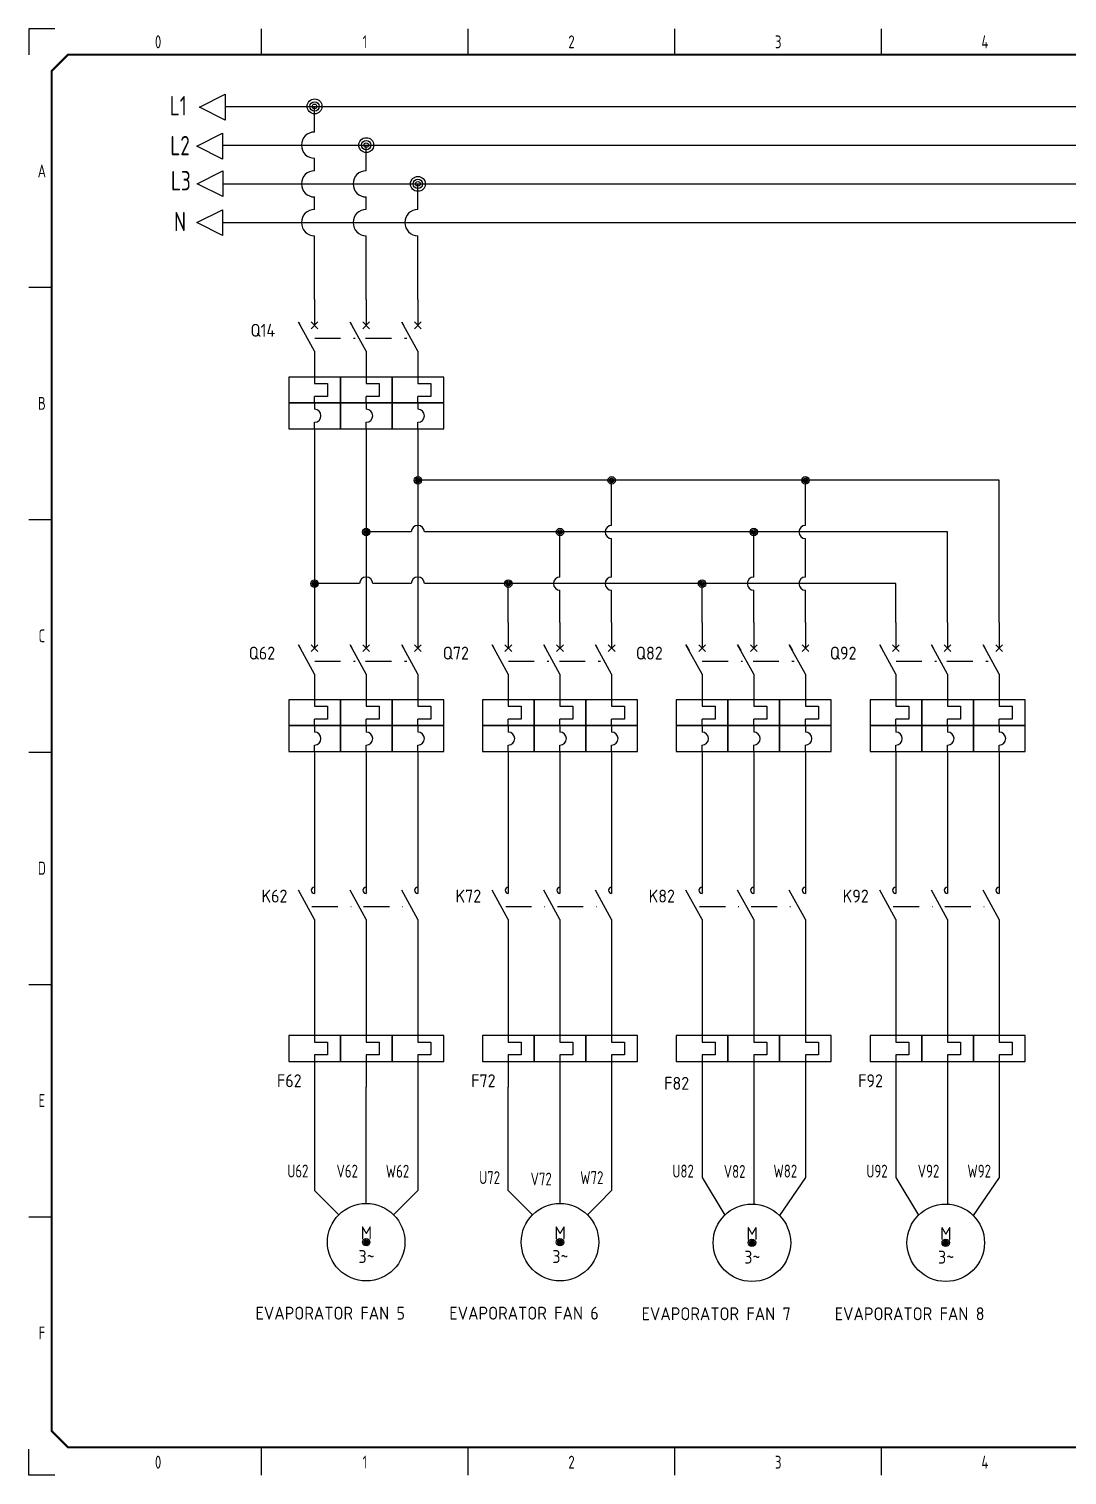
# Model space of a CAD drawing. Extents: x 5 to 415, y 5 to 285.
# Drawn here: x 5 to 205.9, y 5 to 285 of the extents above; entities that cross this region are included whole.
import ezdxf
from ezdxf.enums import TextEntityAlignment as Align

# ---------------------------------------------------------------- set-up
doc = ezdxf.new("R2010")
doc.units = 0
doc.header["$LTSCALE"] = 10
doc.linetypes.add('DASHED', pattern=[0.75, 0.5, -0.25])
for name, color, linetype in [('LINK', 252, 'DASHED'), ('MISC', 4, 'Continuous'), ('SYMS', 7, 'Continuous'), ('TAGS', 4, 'Continuous'), ('TITLE', 7, 'Continuous'), ('Title blocks', 7, 'Continuous'), ('WIREFIXED', 4, 'Continuous'), ('WIRES', 7, 'Continuous')]:
    doc.layers.add(name, color=color, linetype=linetype)
doc.styles.add('ISO8', font='ISO8.shx', dxfattribs={"width": 0.8})
doc.styles.add('ITALIC', font='ITALIC')
doc.styles.add('SIMPLEX', font='simplex')
doc.styles.add('WD_IEC', font='ISOCP2.shx', dxfattribs={"width": 0.9, "height": 4})

# ---------------------------------------------------------------- blocks, each defined once
blk = doc.blocks.new('Title_blocks_A3')
at = {"layer": 'TITLE', "const_width": 0.392}
blk.add_lwpolyline([(372.89, 13.53), (372.89, 276.86), (369.75, 280), (12.53, 280), (9.39, 276.86), (9.39, 13.53), (12.53, 10.39), (369.75, 10.39)], close=True, dxfattribs=at)
at = {"layer": 'Title blocks', "color": 7}
for p, q in [((50, 280), (50, 285)), ((90, 280), (90, 285)), ((130, 280), (130, 285)), ((170, 280), (170, 285)), ((5, 235), (9.39, 235)), ((5, 190), (9.39, 190)), ((5, 100), (9.39, 100)), ((5, 55), (9.39, 55)), ((50, 5), (50, 10.39)), ((90, 5), (90, 10.39)), ((130, 5), (130, 10.39)), ((170, 5), (170, 10.39))]:
    blk.add_line(p, q, dxfattribs=at)
at = {"layer": 'Title blocks', "color": 2}
blk.add_line((5, 145), (9.39, 145), dxfattribs=at)
at = {"layer": 'Title blocks'}
for points in [[(10, 285), (5, 285), (5, 280)], [(10, 5), (5, 5), (5, 10)]]:
    blk.add_lwpolyline(points, dxfattribs=at)
at = {"layer": 'TITLE', "color": 1, "style": 'ITALIC'}
for tag, height, p in [('TITLE#1', 1.5, (393.23, 52.79)), ('TITLE#2', 1.5, (393.23, 50.25)), ('TITLE#3', 1.5, (393.23, 47.71)), ('TITLE#4', 1.5, (393.23, 45.16)), ('DWG#', 2, (393.23, 20.38))]:
    blk.add_attdef(tag, text='', height=height, dxfattribs=at).set_placement(p, align=Align.CENTER)
at = {"layer": 'TITLE', "color": 1, "style": 'SIMPLEX'}
blk.add_attdef('CAD#', (376.32, 34.6), '', height=1.25, rotation=90, dxfattribs=at)
at = {"layer": 'TITLE', "color": 1}
for tag, p, height, style in [('ENGINEER', (381.68, 34.6), 1.25, 'ITALIC'), ('CHKDBY', (396.6, 34.6), 1.25, 'ITALIC'), ('JOB#', (384.53, 30.65), 1.25, 'SIMPLEX'), ('DRAWNBY', (397.48, 30.65), 1.25, 'ITALIC'), ('SCALE', (383.14, 26.88), 1.25, 'SIMPLEX'), ('DATE', (396.4, 26.88), 1.25, 'SIMPLEX'), ('SHTS', (397.95, 13.15), 2, 'ITALIC')]:
    blk.add_attdef(tag, p, '', height=height, dxfattribs=dict(at, style=style))
at = {"layer": 'TITLE', "color": 1, "style": 'ITALIC'}
blk.add_attdef('SH#', text='', height=2, dxfattribs=at).set_placement((389.77, 13.15), align=Align.RIGHT)
at = {"layer": 'TITLE', "color": 7, "flags": 9}
blk.add_attdef('WD_TB', (381.46, 10.39), '', height=1.57, dxfattribs=at)
at = {"layer": 'Title blocks', "style": 'ISO8', "width": 0.8}
for s, p in [('0', (30, 282.5)), ('1', (70, 282.5)), ('2', (110, 282.5)), ('3', (150, 282.5)), ('4', (190, 282.5)), ('A', (7.5, 257.5)), ('B', (7.5, 212.5)), ('C', (7.5, 167.5)), ('D', (7.5, 122.5)), ('E', (7.5, 77.5)), ('F', (7.5, 32.5)), ('0', (30, 7.5)), ('1', (70, 7.5)), ('2', (110, 7.5)), ('3', (150, 7.5)), ('4', (190, 7.5))]:
    blk.add_text(s, height=2.5, dxfattribs=at).set_placement(p, align=Align.MIDDLE)
blk = doc.blocks.new('VMS21P')
for p, q in [((0, 7.5), (0, 2.5)), ((0, -2.5), (-3.12, 3.12)), ((0, -2.5), (0, -7.5))]:
    blk.add_line(p, q)
blk.add_arc((0, 3.12), 0.625, 90, 270)
at = {"style": 'WD_IEC'}
for tag, p in [('INST', (-5.25, 6.75)), ('LOC', (-5.25, 3.75)), ('TAG2', (-5.25, 0.75)), ('XREF', (-5.25, -3.75)), ('DESC1', (-5.25, -6.75)), ('DESC2', (-5.25, -9.75)), ('DESC3', (-5.25, -12.75))]:
    blk.add_attdef(tag, text='', height=2.5, dxfattribs=at).set_placement(p, align=Align.RIGHT)
blk.add_attdef('TERM01', text='', height=2, rotation=90, dxfattribs=at).set_placement((-1, 7.5), align=Align.RIGHT)
at = {"style": 'WD_IEC', "flags": 1}
for tag, p, height in [('X2TERM01', (0, 7.5), 0.32), ('X4LINK', (-2.91, 0), 0.32), ('X1LINK', (-0.5, 0), 0.32), ('CONTACT', (4, -3.5), 1), ('FAMILY', (4, -5), 1), ('X8TERM02', (0, -7.5), 0.32)]:
    blk.add_attdef(tag, p, '', height=height, dxfattribs=at)
at = {"style": 'WD_IEC'}
blk.add_attdef('TERM02', (-1, -7.5), '', height=2, rotation=90, dxfattribs=at)
blk = doc.blocks.new('VMO1M11')
blk.add_circle((0, 0), 7.5)
at = {"style": 'WD_IEC'}
for tag, p in [('TERM03', (-0.61, 7.61)), ('TERM04', (-6.53, -6.84)), ('TERM05', (8.5, -7.14))]:
    blk.add_attdef(tag, p, '', height=2, rotation=90, dxfattribs=at)
for tag, p in [('INST', (-13.29, 9.84)), ('LOC', (-13.29, 6.84)), ('TAG1', (-13.29, 3.84)), ('RATING1', (-13.29, -0.21)), ('DESC1', (-13.29, -7.51)), ('DESC2', (-13.29, -10.51)), ('DESC3', (-13.29, -13.51))]:
    blk.add_attdef(tag, text='', height=2.5, dxfattribs=at).set_placement(p, align=Align.RIGHT)
for tag, p in [('TERM01', (-6.5, 6.69)), ('TERM02', (8.52, 7.1)), ('TERM06', (-0.25, -8.24))]:
    blk.add_attdef(tag, text='', height=2, rotation=90, dxfattribs=at).set_placement(p, align=Align.RIGHT)
at = {"style": 'WD_IEC', "flags": 1}
for tag, p, height in [('X0TERM01', (-4.35, 6.11), 0.32), ('X2TERM03', (0, 7.5), 0.32), ('X0TERM02', (4.36, 6.11), 0.32), ('X4LINK', (-7.55, -0.02), 0.32), ('X1LINK', (7.45, -0.02), 0.32), ('MFG', (10.74, -2.06), 1.5), ('CAT', (10.74, -4.56), 1.5), ('ASSYCODE', (10.85, -6.37), 1), ('X0TERM04', (-4.35, -6.11), 0.32), ('X8TERM06', (0, -7.5), 0.32), ('X0TERM05', (4.36, -6.11), 0.32), ('FAMILY', (10.85, -7.87), 1), ('CATDESC', (10.85, -9.37), 1)]:
    blk.add_attdef(tag, p, '', height=height, dxfattribs=at)
at = {"style": 'WD_IEC'}
for tag, p in [('M', (0.03, 0.56)), ('3~', (0.06, -4.04))]:
    blk.add_attdef(tag, text='', height=2.5, dxfattribs=at).set_placement(p, align=Align.CENTER)
at = {"lineweight": 15, "style": 'WD_IEC'}
blk.add_attdef('XREF', text='', height=2.5, dxfattribs=at).set_placement((-13.29, -4.51), align=Align.RIGHT)
at = {"style": 'WD_IEC', "width": 0.9}
blk.add_attdef('WDTAGALT', text='', height=2.5, dxfattribs=at).set_placement((-13.29, -16.51), align=Align.RIGHT)
blk = doc.blocks.new('WDDOT')
for radius in [0.72, 0.449, 0.223]:
    blk.add_circle((0, 0), radius)
blk = doc.blocks.new('VOL1')
for p, q in [((0, 7.5), (0, 1.25)), ((-5, 2.5), (-5, -2.5)), ((5, 2.5), (-5, 2.5)), ((0, 1.25), (2.5, 1.25)), ((2.5, 1.25), (2.5, -1.25)), ((5, -2.5), (5, 2.5)), ((-5, -2.5), (5, -2.5)), ((0, -1.25), (0, -7.5)), ((2.5, -1.25), (0, -1.25))]:
    blk.add_line(p, q)
at = {"style": 'WD_IEC'}
for tag, p in [('INST', (-6.5, 9)), ('LOC', (-6.5, 5.5)), ('TAG1', (-6.5, 2)), ('RATING1', (-6.5, -2.5)), ('XREF', (-6.5, -6.5)), ('DESC1', (-6.5, -10.35)), ('DESC2', (-6.5, -13.85)), ('DESC3', (-6.5, -17.35))]:
    blk.add_attdef(tag, text='', height=2.5, dxfattribs=at).set_placement(p, align=Align.RIGHT)
blk.add_attdef('TERM01', text='', height=2, rotation=90, dxfattribs=at).set_placement((-1, 7.5), align=Align.RIGHT)
at = {"style": 'WD_IEC', "flags": 1}
for tag, p, height in [('X2TERM01', (0, 7.5), 0.32), ('MFG', (2.75, 6.5), 1.5), ('CAT', (2.75, 4), 1.5), ('X4LINK', (-5, 0), 0.32), ('X1LINK', (5, 0), 0.32), ('ASSYCODE', (1, -4), 1), ('FAMILY', (1, -5.5), 1), ('X8TERM02', (0, -7.5), 0.32), ('CATDESC', (1, -7), 1)]:
    blk.add_attdef(tag, p, '', height=height, dxfattribs=at)
at = {"style": 'WD_IEC'}
blk.add_attdef('TERM02', (-1, -7.5), '', height=2, rotation=90, dxfattribs=at)
blk = doc.blocks.new('VOL2')
for p, q in [((0, 7.5), (0, 1.25)), ((-5, 2.5), (-5, -2.5)), ((5, 2.5), (-5, 2.5)), ((0, 1.25), (2.5, 1.25)), ((2.5, 1.25), (2.5, -1.25)), ((5, -2.5), (5, 2.5)), ((-5, -2.5), (5, -2.5)), ((0, -1.25), (0, -7.5)), ((2.5, -1.25), (0, -1.25))]:
    blk.add_line(p, q)
at = {"style": 'WD_IEC'}
for tag, p in [('INST', (-6.5, 9)), ('LOC', (-6.5, 5.5)), ('TAG2', (-6.5, 2)), ('RATING1', (-6.5, -2.5)), ('XREF', (-6.5, -6.5)), ('DESC1', (-6.5, -10.35)), ('DESC2', (-6.5, -13.85)), ('DESC3', (-6.5, -17.35))]:
    blk.add_attdef(tag, text='', height=2.5, dxfattribs=at).set_placement(p, align=Align.RIGHT)
blk.add_attdef('TERM01', text='', height=2, rotation=90, dxfattribs=at).set_placement((-1, 7.5), align=Align.RIGHT)
at = {"style": 'WD_IEC', "flags": 1}
for tag, p, height in [('X2TERM01', (0, 7.5), 0.32), ('X4LINK', (-5, 0), 0.32), ('X1LINK', (5, 0), 0.32), ('FAMILY', (1, -5.5), 1), ('X8TERM02', (0, -7.5), 0.32)]:
    blk.add_attdef(tag, p, '', height=height, dxfattribs=at)
at = {"style": 'WD_IEC'}
blk.add_attdef('TERM02', (-1, -7.5), '', height=2, rotation=90, dxfattribs=at)
blk = doc.blocks.new('VCB11Q9')
for p, q in [((0, 7.5), (0, 2.5)), ((0, -2.5), (-3.12, 3.12)), ((-3.12, 3.12), (-2.52, 2.03)), ((-0.66, 1.84), (0.66, 3.16)), ((-0.66, 3.16), (0.66, 1.84)), ((0, -2.5), (0, -7.5)), ((0, -7.5), (0, -8.75)), ((0, -8.75), (2.5, -8.75)), ((2.5, -8.75), (2.5, -11.25)), ((0, -12.5), (0, -11.25)), ((2.5, -11.25), (0, -11.25)), ((0, -12.5), (0, -13.75)), ((0, -17.5), (0, -16.25)), ((0, -17.5), (0, -22.5))]:
    blk.add_line(p, q)
for points in [[(-5, -7.5), (-5, -12.5), (5, -12.5), (5, -7.5)], [(-5, -12.5), (-5, -17.5), (5, -17.5), (5, -12.5)]]:
    blk.add_lwpolyline(points, close=True)
blk.add_arc((0, -15), 1.25, 270, 90)
at = {"style": 'WD_IEC'}
for tag, p in [('INST', (-7.62, 6.3)), ('LOC', (-7.62, 3.3)), ('TAG1', (-7.62, 0.3)), ('RATING1', (-7.62, -2.7)), ('DESC1', (-7.62, -15.05)), ('DESC2', (-7.62, -18.05)), ('DESC3', (-7.62, -21.05))]:
    blk.add_attdef(tag, text='', height=2.5, dxfattribs=at).set_placement(p, align=Align.RIGHT)
blk.add_attdef('TERM01', text='', height=2, rotation=90, dxfattribs=at).set_placement((-1, 7.5), align=Align.RIGHT)
at = {"style": 'WD_IEC', "flags": 1}
for tag, p, height in [('X2TERM01', (0, 7.5), 0.32), ('X4LINK', (-2.15, 0), 0.32), ('X1LINK', (0.02, 0), 0.32), ('CONTACT', (-5.15, -7.55), 1), ('COMMON', (-3.9, -8.8), 1), ('ASSYCODE', (0.69, -18.77), 1), ('FAMILY', (0.69, -20.27), 1), ('X8TERM02', (0, -22.5), 0.32), ('CATDESC', (0.69, -21.77), 1)]:
    blk.add_attdef(tag, p, '', height=height, dxfattribs=at)
at = {"style": 'WD_IEC', "flags": 9}
for tag, p in [('MFG', (7.81, 5.44)), ('CAT', (7.81, 2.94))]:
    blk.add_attdef(tag, text='', height=1.5, dxfattribs=at).set_placement(p, align=Align.RIGHT)
at = {"lineweight": 15, "style": 'WD_IEC'}
blk.add_attdef('XREF', text='', height=2.5, dxfattribs=at).set_placement((-7.62, -12.05), align=Align.RIGHT)
at = {"style": 'WD_IEC'}
blk.add_attdef('TERM02', (-1, -22.5), '', height=2, rotation=90, dxfattribs=at)
blk = doc.blocks.new('VCB21Q9')
for p, q in [((0, 7.5), (0, 2.5)), ((0, -2.5), (-3.12, 3.12)), ((-3.12, 3.12), (-2.52, 2.03)), ((-0.66, 1.84), (0.66, 3.16)), ((-0.66, 3.16), (0.66, 1.84)), ((0, -2.5), (0, -7.5)), ((0, -7.5), (0, -8.75)), ((0, -8.75), (2.5, -8.75)), ((2.5, -8.75), (2.5, -11.25)), ((0, -12.5), (0, -11.25)), ((2.5, -11.25), (0, -11.25)), ((0, -12.5), (0, -13.75)), ((0, -17.5), (0, -16.25)), ((0, -17.5), (0, -22.5))]:
    blk.add_line(p, q)
for points in [[(-5, -7.5), (-5, -12.5), (5, -12.5), (5, -7.5)], [(-5, -12.5), (-5, -17.5), (5, -17.5), (5, -12.5)]]:
    blk.add_lwpolyline(points, close=True)
blk.add_arc((0, -15), 1.25, 270, 90)
at = {"style": 'WD_IEC'}
for tag, p in [('INST', (-5.27, 9.9)), ('LOC', (-5.27, 6.9)), ('TAG2', (-5.27, 3.9)), ('DESC1', (-8.42, -12.55)), ('DESC2', (-8.42, -15.55)), ('DESC3', (-8.42, -18.55))]:
    blk.add_attdef(tag, text='', height=2.5, dxfattribs=at).set_placement(p, align=Align.RIGHT)
blk.add_attdef('TERM01', text='', height=2, rotation=90, dxfattribs=at).set_placement((-1, 7.5), align=Align.RIGHT)
at = {"style": 'WD_IEC', "flags": 1}
for tag, p, height in [('X2TERM01', (0, 7.5), 0.32), ('X4LINK', (-2.15, 0), 0.32), ('X1LINK', (-0.13, 0), 0.32), ('CONTACT', (-5.15, -7.55), 1), ('FAMILY', (0.69, -20.27), 1), ('X8TERM02', (0, -22.5), 0.32)]:
    blk.add_attdef(tag, p, '', height=height, dxfattribs=at)
at = {"lineweight": 15, "style": 'WD_IEC'}
blk.add_attdef('XREF', text='', height=2.5, dxfattribs=at).set_placement((-8.42, -6.55), align=Align.RIGHT)
at = {"style": 'WD_IEC', "flags": 1}
blk.add_attdef('RATING1', text='', height=2.5, dxfattribs=at).set_placement((-8.42, -9.55), align=Align.RIGHT)
at = {"style": 'WD_IEC'}
blk.add_attdef('TERM02', (-1, -22.5), '', height=2, rotation=90, dxfattribs=at)
blk = doc.blocks.new('WD_WNV')
at = {"linetype": 'Continuous', "style": 'WD_IEC', "width": 0.8}
blk.add_attdef('WIRENO', text='', height=2.5, dxfattribs=at).set_placement((-1.6, 0), align=Align.MIDDLE_RIGHT)
at = {"style": 'WD_IEC', "flags": 1}
for tag, p in [('W08USER', (-1, 0.375)), ('W04USER', (-1, 0.875)), ('W05USER', (-1, 0.75)), ('W09USER', (-1, 0.25)), ('W03USER', (-1, 1)), ('W06USER', (-1, 0.625)), ('W07USER', (-1, 0.5)), ('W02USER', (-1, 1.125)), ('W01USER', (-1, 1.25)), ('W10USER', (-1, 0.125))]:
    blk.add_attdef(tag, text='', height=0.08, dxfattribs=at).set_placement(p, align=Align.CENTER)
blk = doc.blocks.new('WD_WNH')
at = {"linetype": 'Continuous', "style": 'WD_IEC', "width": 0.8}
blk.add_attdef('WIRENO', text='', height=2.5, dxfattribs=at).set_placement((0, 0.75), align=Align.CENTER)
at = {"style": 'WD_IEC', "flags": 1}
for tag, p in [('W08USER', (0, 0.375)), ('W04USER', (0, 0.875)), ('W05USER', (0, 0.75)), ('W09USER', (0, 0.25)), ('W03USER', (0, 1)), ('W06USER', (0, 0.625)), ('W07USER', (0, 0.5)), ('W02USER', (0, 1.125)), ('W01USER', (0, 1.25)), ('W10USER', (0, 0.125))]:
    blk.add_attdef(tag, text='', height=0.08, dxfattribs=at).set_placement(p, align=Align.CENTER)

msp = doc.modelspace()

# ---------------------------------------------------------------- linework, layer by layer
for p, q in [((135.27, 62.6), (139.67, 55.33)), ((155.27, 62.6), (150.25, 55.25)), ((172.77, 62.6), (177.17, 55.33)), ((182.77, 62.6), (182.77, 57.47)), ((192.77, 62.6), (187.75, 55.25)), ((60.27, 60.1), (62.77, 57.6)), ((80.27, 60.1), (77.77, 57.6)), ((97.77, 60.1), (100.27, 57.6)), ((117.77, 60.1), (115.27, 57.6)), ((62.77, 57.6), (64.97, 55.4)), ((77.77, 57.6), (75.57, 55.4)), ((100.27, 57.6), (102.47, 55.4)), ((115.27, 57.6), (113.07, 55.4)), ((70.27, 50.1), (70.04, 50.78)), ((70.27, 50.1), (70.5, 50.78)), ((107.77, 50.1), (107.54, 50.78)), ((107.77, 50.1), (108, 50.78)), ((144.92, 49.98), (144.69, 50.66)), ((144.92, 49.98), (145.15, 50.66)), ((182.42, 49.98), (182.19, 50.66)), ((182.42, 49.98), (182.65, 50.66)), ((70.27, 50.1), (70.04, 49.41)), ((70.27, 50.1), (70.27, 49.38)), ((70.27, 50.1), (70.5, 49.41)), ((70.27, 50.1), (70.99, 50.1)), ((70.27, 50.1), (70.27, 49.38)), ((70.49, 50.1), (70.72, 50.1)), ((77.77, 50.1), (77.77, 50.09)), ((107.77, 50.1), (107.54, 49.41)), ((107.77, 50.1), (107.77, 49.38)), ((107.77, 50.1), (108, 49.41)), ((107.77, 50.1), (108.49, 50.1)), ((107.77, 50.1), (107.77, 49.38)), ((107.99, 50.1), (108.22, 50.1)), ((115.27, 50.1), (115.27, 50.09)), ((144.92, 49.98), (144.69, 49.3)), ((144.92, 49.98), (144.92, 49.26)), ((144.92, 49.98), (145.15, 49.3)), ((144.92, 49.98), (145.64, 49.98)), ((144.92, 49.98), (144.92, 49.26)), ((145.14, 49.98), (145.37, 49.98)), ((152.42, 49.98), (152.42, 49.98)), ((182.42, 49.98), (182.19, 49.3)), ((182.42, 49.98), (182.42, 49.26)), ((182.42, 49.98), (182.65, 49.3)), ((182.42, 49.98), (183.14, 49.98)), ((182.42, 49.98), (182.42, 49.26)), ((182.64, 49.98), (182.87, 49.98)), ((189.92, 49.98), (189.92, 49.98))]:
    msp.add_line(p, q)
for points in [[(42.98, 267.34), (37.98, 269.84), (42.98, 272.34)], [(42.46, 259.79), (37.46, 262.29), (42.46, 264.79)], [(42.53, 252.53), (37.53, 255.03), (42.53, 257.53)], [(42.46, 244.99), (37.46, 247.49), (42.46, 249.99)]]:
    msp.add_lwpolyline(points, close=True)
at = {"layer": 'LINK'}
for points in [[(60.3, 225.1), (68.12, 225.1)], [(70.15, 225.1), (78.12, 225.1)], [(60.3, 162.6), (68.12, 162.6)], [(70.15, 162.6), (78.12, 162.6)], [(97.8, 162.6), (105.62, 162.6)], [(107.65, 162.6), (115.62, 162.6)], [(135.3, 162.6), (143.12, 162.6)], [(145.15, 162.6), (153.12, 162.6)], [(172.8, 162.6), (180.62, 162.6)], [(182.65, 162.6), (190.62, 162.6)], [(59.77, 115.1), (67.36, 115.1)], [(69.77, 115.1), (77.36, 115.1)], [(97.27, 115.1), (104.86, 115.1)], [(107.27, 115.1), (114.86, 115.1)], [(134.77, 115.1), (142.36, 115.1)], [(144.77, 115.1), (152.36, 115.1)], [(172.27, 115.1), (179.86, 115.1)], [(182.27, 115.1), (189.86, 115.1)], [(65.27, 87.6), (65.27, 87.6)], [(75.27, 87.6), (75.27, 87.6)], [(102.77, 87.6), (102.77, 87.6)], [(112.77, 87.6), (112.77, 87.6)], [(140.27, 87.6), (140.27, 87.6)], [(150.27, 87.6), (150.27, 87.6)], [(177.77, 87.6), (177.77, 87.6)], [(187.77, 87.6), (187.77, 87.6)]]:
    msp.add_lwpolyline(points, dxfattribs=at)
at = {"layer": 'WIRES'}
for p, q in [((43.05, 270), (351.27, 270)), ((60.27, 265.04), (60.27, 270)), ((42.5, 262.5), (351.27, 262.5)), ((70.27, 257.54), (70.27, 262.5)), ((60.27, 257.54), (60.27, 259.96)), ((42.5, 255), (351.27, 255)), ((80.27, 250.04), (80.27, 255)), ((60.27, 250.04), (60.27, 252.46)), ((70.27, 250.04), (70.27, 252.46)), ((42.5, 247.5), (351.27, 247.5)), ((60.27, 232.6), (60.27, 244.96)), ((70.27, 232.6), (70.27, 244.96)), ((80.27, 232.6), (80.27, 244.96)), ((60.27, 202.6), (60.27, 170.1)), ((70.27, 202.6), (70.27, 170.1)), ((80.27, 202.6), (80.27, 170.1)), ((185.27, 197.6), (80.27, 197.6)), ((117.77, 188.87), (117.77, 197.6)), ((155.27, 188.87), (155.27, 197.6)), ((192.77, 197.6), (185.27, 197.6)), ((192.77, 170.1), (192.77, 197.6)), ((79, 187.6), (70.27, 187.6)), ((182.77, 187.6), (81.54, 187.6)), ((107.77, 178.87), (107.77, 187.6)), ((145.27, 178.87), (145.27, 187.6)), ((182.77, 170.1), (182.77, 187.6)), ((117.77, 178.87), (117.77, 186.33)), ((155.27, 178.87), (155.27, 186.33)), ((69, 177.6), (60.27, 177.6)), ((79, 177.6), (71.54, 177.6)), ((172.77, 177.6), (81.54, 177.6)), ((97.77, 170.1), (97.77, 177.6)), ((135.27, 170.1), (135.27, 177.6)), ((172.77, 170.1), (172.77, 177.6)), ((107.77, 170.1), (107.77, 176.33)), ((117.77, 170.1), (117.77, 176.33)), ((145.27, 170.1), (145.27, 176.33)), ((155.27, 170.1), (155.27, 176.33)), ((60.27, 140.1), (60.27, 122.6)), ((70.27, 140.1), (70.27, 122.6)), ((80.27, 140.1), (80.27, 122.6)), ((97.77, 140.1), (97.77, 122.6)), ((107.77, 140.1), (107.77, 122.6)), ((117.77, 140.1), (117.77, 122.6)), ((135.27, 140.1), (135.27, 122.6)), ((145.27, 140.1), (145.27, 122.6)), ((155.27, 140.1), (155.27, 122.6)), ((172.77, 140.1), (172.77, 122.6)), ((182.77, 140.1), (182.77, 122.6)), ((192.77, 140.1), (192.77, 122.6)), ((60.27, 107.6), (60.27, 95.1)), ((70.27, 107.6), (70.27, 95.1)), ((80.27, 107.6), (80.27, 95.1)), ((97.77, 107.6), (97.77, 95.1)), ((107.77, 107.6), (107.77, 95.1)), ((117.77, 107.6), (117.77, 95.1)), ((135.27, 107.6), (135.27, 95.1)), ((145.27, 107.6), (145.27, 95.1)), ((155.27, 107.6), (155.27, 95.1)), ((172.77, 107.6), (172.77, 95.1)), ((182.77, 107.6), (182.77, 95.1)), ((192.77, 107.6), (192.77, 95.1)), ((60.27, 80.1), (60.27, 60.1)), ((70.27, 57.6), (70.27, 80.1)), ((80.27, 80.1), (80.27, 60.1)), ((97.77, 60.1), (97.77, 80.1)), ((107.77, 80.1), (107.77, 57.6)), ((117.77, 80.1), (117.77, 60.1)), ((135.27, 80.1), (135.27, 62.6)), ((145.27, 80.1), (145.27, 57.48)), ((155.27, 80.1), (155.27, 62.6)), ((172.77, 80.1), (172.77, 62.6)), ((182.77, 80.1), (182.77, 62.6)), ((192.77, 80.1), (192.77, 62.6)), ((69.85, 49.51), (70.27, 50.1)), ((107.35, 49.51), (107.77, 50.1)), ((144.5, 49.39), (144.92, 49.98)), ((182, 49.39), (182.42, 49.98))]:
    msp.add_line(p, q, dxfattribs=at)
for centre, radius, start, end in [((60.27, 262.5), 2.54, 90, 270), ((60.27, 255), 2.54, 90, 270), ((70.27, 255), 2.54, 90, 270), ((60.27, 247.5), 2.54, 90, 270), ((70.27, 247.5), 2.54, 90, 270), ((80.27, 247.5), 2.54, 90, 270), ((80.27, 187.6), 1.27, 0, 180), ((117.77, 187.6), 1.27, 90, 270), ((155.27, 187.6), 1.27, 90, 270), ((70.27, 177.6), 1.27, 0, 180), ((80.27, 177.6), 1.27, 0, 180), ((107.77, 177.6), 1.27, 90, 270), ((117.77, 177.6), 1.27, 90, 270), ((145.27, 177.6), 1.27, 90, 270), ((155.27, 177.6), 1.27, 90, 270)]:
    msp.add_arc(centre, radius, start, end, dxfattribs=at)

# ---------------------------------------------------------------- block references
at = {"layer": 'SYMS'}
for name, p in [('Title_blocks_A3', (0, 0)), ('VCB21Q9', (70.27, 225.1)), ('VCB21Q9', (80.27, 225.1)), ('WDDOT', (80.27, 197.6)), ('WDDOT', (117.77, 197.6)), ('WDDOT', (155.27, 197.6)), ('WDDOT', (70.27, 187.6)), ('WDDOT', (107.77, 187.6)), ('WDDOT', (145.27, 187.6)), ('WDDOT', (60.27, 177.6)), ('WDDOT', (97.77, 177.6)), ('WDDOT', (135.27, 177.6)), ('VCB21Q9', (70.27, 162.6)), ('VCB21Q9', (80.27, 162.6)), ('VCB21Q9', (107.77, 162.6)), ('VCB21Q9', (117.77, 162.6)), ('VCB21Q9', (145.27, 162.6)), ('VCB21Q9', (155.27, 162.6)), ('VCB21Q9', (182.77, 162.6)), ('VCB21Q9', (192.77, 162.6)), ('VMS21P', (70.27, 115.1)), ('VMS21P', (80.27, 115.1)), ('VMS21P', (107.77, 115.1)), ('VMS21P', (117.77, 115.1)), ('VMS21P', (145.27, 115.1)), ('VMS21P', (155.27, 115.1)), ('VMS21P', (182.77, 115.1)), ('VMS21P', (192.77, 115.1)), ('VOL2', (70.27, 87.6)), ('VOL2', (80.27, 87.6)), ('VOL2', (107.77, 87.6)), ('VOL2', (117.77, 87.6)), ('VOL2', (145.27, 87.6)), ('VOL2', (155.27, 87.6)), ('VOL2', (182.77, 87.6)), ('VOL2', (192.77, 87.6)), ('WDDOT', (70.27, 50.1)), ('WDDOT', (107.77, 50.1)), ('WDDOT', (144.92, 49.98)), ('WDDOT', (182.42, 49.98))]:
    msp.add_blockref(name, p, dxfattribs=at)
at = {"layer": 'SYMS', "xscale": 2, "yscale": 2, "zscale": 2}
for p in [(60.27, 270), (70.27, 262.5), (80.27, 255)]:
    msp.add_blockref('WDDOT', p, dxfattribs=at)
at = {"layer": 'SYMS'}
ref = msp.add_blockref('VCB11Q9', (60.27, 225.1), dxfattribs=at)
ref.add_attrib('TAG1', 'Q14', dxfattribs={"layer": 'TAGS', "height": 2.5, "style": 'WD_IEC'}).set_placement((52.65, 225.4), align=Align.RIGHT)
ref = msp.add_blockref('VCB11Q9', (60.27, 162.6), dxfattribs=at)
ref.add_attrib('TAG1', 'Q62', dxfattribs={"layer": 'TAGS', "height": 2.5, "style": 'WD_IEC'}).set_placement((52.65, 162.9), align=Align.RIGHT)
ref = msp.add_blockref('VCB11Q9', (97.77, 162.6), dxfattribs=at)
ref.add_attrib('TAG1', 'Q72', dxfattribs={"layer": 'TAGS', "height": 2.5, "style": 'WD_IEC'}).set_placement((90.15, 162.9), align=Align.RIGHT)
ref = msp.add_blockref('VCB11Q9', (135.27, 162.6), dxfattribs=at)
ref.add_attrib('TAG1', 'Q82', dxfattribs={"layer": 'TAGS', "height": 2.5, "style": 'WD_IEC'}).set_placement((127.65, 162.9), align=Align.RIGHT)
ref = msp.add_blockref('VCB11Q9', (172.77, 162.6), dxfattribs=at)
ref.add_attrib('TAG1', 'Q92', dxfattribs={"layer": 'TAGS', "height": 2.5, "style": 'WD_IEC'}).set_placement((165.15, 162.9), align=Align.RIGHT)
ref = msp.add_blockref('VMS21P', (60.27, 115.1), dxfattribs=at)
ref.add_attrib('TAG2', 'K62', dxfattribs={"layer": 'TAGS', "height": 2.5, "style": 'WD_IEC'}).set_placement((55.02, 115.85), align=Align.RIGHT)
ref = msp.add_blockref('VMS21P', (97.77, 115.1), dxfattribs=at)
ref.add_attrib('TAG2', 'K72', dxfattribs={"layer": 'TAGS', "height": 2.5, "style": 'WD_IEC'}).set_placement((92.52, 115.85), align=Align.RIGHT)
ref = msp.add_blockref('VMS21P', (135.27, 115.1), dxfattribs=at)
ref.add_attrib('TAG2', 'K82', dxfattribs={"layer": 'TAGS', "height": 2.5, "style": 'WD_IEC'}).set_placement((130.02, 115.85), align=Align.RIGHT)
ref = msp.add_blockref('VMS21P', (172.77, 115.1), dxfattribs=at)
ref.add_attrib('TAG2', 'K92', dxfattribs={"layer": 'TAGS', "height": 2.5, "style": 'WD_IEC'}).set_placement((167.52, 115.85), align=Align.RIGHT)
ref = msp.add_blockref('VOL1', (60.27, 87.6), dxfattribs=at)
ref.add_attrib('TAG1', 'F62', dxfattribs={"layer": 'TAGS', "height": 2.5, "style": 'WD_IEC'}).set_placement((57.77, 80.1), align=Align.RIGHT)
ref = msp.add_blockref('VOL1', (97.77, 87.6), dxfattribs=at)
ref.add_attrib('TAG1', 'F72', dxfattribs={"layer": 'TAGS', "height": 2.5, "style": 'WD_IEC'}).set_placement((95.3, 80.1), align=Align.RIGHT)
ref = msp.add_blockref('VOL1', (135.27, 87.6), dxfattribs=at)
ref.add_attrib('TAG1', 'F82', dxfattribs={"layer": 'TAGS', "height": 2.5, "style": 'WD_IEC'}).set_placement((132.77, 79.6), align=Align.RIGHT)
ref = msp.add_blockref('VOL1', (172.77, 87.6), dxfattribs=at)
ref.add_attrib('TAG1', 'F92', dxfattribs={"layer": 'TAGS', "height": 2.5, "style": 'WD_IEC'}).set_placement((170.27, 80.1), align=Align.RIGHT)
ref = msp.add_blockref('VMO1M11', (70.27, 50.1), dxfattribs=at)
ref.add_attrib('M', 'M', dxfattribs={"layer": 'MISC', "height": 2.5, "style": 'WD_IEC'}).set_placement((70.3, 50.65), align=Align.CENTER)
ref.add_attrib('3~', '3~', dxfattribs={"layer": 'MISC', "height": 2.5, "style": 'WD_IEC'}).set_placement((70.34, 46.06), align=Align.CENTER)
ref.add_attrib('TAG1', 'EVAPORATOR FAN 5', dxfattribs={"layer": 'TAGS', "height": 2.5, "style": 'WD_IEC'}).set_placement((77.77, 35.1), align=Align.RIGHT)
ref = msp.add_blockref('VMO1M11', (107.77, 50.1), dxfattribs=at)
ref.add_attrib('M', 'M', dxfattribs={"layer": 'MISC', "height": 2.5, "style": 'WD_IEC'}).set_placement((107.8, 50.65), align=Align.CENTER)
ref.add_attrib('3~', '3~', dxfattribs={"layer": 'MISC', "height": 2.5, "style": 'WD_IEC'}).set_placement((107.84, 46.06), align=Align.CENTER)
ref.add_attrib('TAG1', 'EVAPORATOR FAN 6', dxfattribs={"layer": 'TAGS', "height": 2.5, "style": 'WD_IEC'}).set_placement((115.27, 35.1), align=Align.RIGHT)
ref = msp.add_blockref('VMO1M11', (144.92, 49.98), dxfattribs=at)
ref.add_attrib('M', 'M', dxfattribs={"layer": 'MISC', "height": 2.5, "style": 'WD_IEC'}).set_placement((144.95, 50.53), align=Align.CENTER)
ref.add_attrib('3~', '3~', dxfattribs={"layer": 'MISC', "height": 2.5, "style": 'WD_IEC'}).set_placement((144.99, 45.94), align=Align.CENTER)
ref.add_attrib('TAG1', 'EVAPORATOR FAN 7', dxfattribs={"layer": 'TAGS', "height": 2.5, "style": 'WD_IEC'}).set_placement((152.42, 34.98), align=Align.RIGHT)
ref = msp.add_blockref('VMO1M11', (182.42, 49.98), dxfattribs=at)
ref.add_attrib('M', 'M', dxfattribs={"layer": 'MISC', "height": 2.5, "style": 'WD_IEC'}).set_placement((182.45, 50.53), align=Align.CENTER)
ref.add_attrib('3~', '3~', dxfattribs={"layer": 'MISC', "height": 2.5, "style": 'WD_IEC'}).set_placement((182.49, 45.94), align=Align.CENTER)
ref.add_attrib('TAG1', 'EVAPORATOR FAN 8', dxfattribs={"layer": 'TAGS', "height": 2.5, "style": 'WD_IEC'}).set_placement((189.92, 34.98), align=Align.RIGHT)
at = {"layer": 'WIREFIXED'}
ref = msp.add_blockref('WD_WNH', (33.89, 267.14), dxfattribs=dict(at, xscale=1.5, yscale=1.5, zscale=1.5))
ref.add_attrib('WIRENOF', 'L1', dxfattribs={"linetype": 'Continuous', "height": 3.75, "style": 'WD_IEC', "width": 0.8}).set_placement((33.89, 268.26), align=Align.CENTER)
ref = msp.add_blockref('WD_WNH', (34.24, 259.42), dxfattribs=dict(at, xscale=1.5, yscale=1.5, zscale=1.5))
ref.add_attrib('WIRENOF', 'L2', dxfattribs={"linetype": 'Continuous', "height": 3.75, "style": 'WD_IEC', "width": 0.8}).set_placement((34.24, 260.54), align=Align.CENTER)
ref = msp.add_blockref('WD_WNH', (34.4, 252.62), dxfattribs=dict(at, xscale=1.5, yscale=1.5, zscale=1.5))
ref.add_attrib('WIRENOF', 'L3', dxfattribs={"linetype": 'Continuous', "height": 3.75, "style": 'WD_IEC', "width": 0.8}).set_placement((34.4, 253.74), align=Align.CENTER)
ref = msp.add_blockref('WD_WNH', (34.24, 244.71), dxfattribs=dict(at, xscale=1.5, yscale=1.5, zscale=1.5))
ref.add_attrib('WIRENOF', 'N', dxfattribs={"linetype": 'Continuous', "height": 3.75, "style": 'WD_IEC', "width": 0.8}).set_placement((34.24, 245.83), align=Align.CENTER)
ref = msp.add_blockref('WD_WNV', (60.68, 63.87), dxfattribs=at)
ref.add_attrib('WIRENOF', 'U62', dxfattribs={"linetype": 'Continuous', "height": 2.5, "style": 'WD_IEC', "width": 0.8}).set_placement((59.08, 63.87), align=Align.MIDDLE_RIGHT)
ref = msp.add_blockref('WD_WNV', (70.27, 63.85), dxfattribs=at)
ref.add_attrib('WIRENOF', 'V62', dxfattribs={"linetype": 'Continuous', "height": 2.5, "style": 'WD_IEC', "width": 0.8}).set_placement((68.67, 63.85), align=Align.MIDDLE_RIGHT)
ref = msp.add_blockref('WD_WNV', (80.19, 63.83), dxfattribs=at)
ref.add_attrib('WIRENOF', 'W62', dxfattribs={"linetype": 'Continuous', "height": 2.5, "style": 'WD_IEC', "width": 0.8}).set_placement((78.59, 63.83), align=Align.MIDDLE_RIGHT)
ref = msp.add_blockref('WD_WNV', (135.27, 63.85), dxfattribs=at)
ref.add_attrib('WIRENOF', 'U82', dxfattribs={"linetype": 'Continuous', "height": 2.5, "style": 'WD_IEC', "width": 0.8}).set_placement((133.67, 63.85), align=Align.MIDDLE_RIGHT)
ref = msp.add_blockref('WD_WNV', (145.27, 63.79), dxfattribs=at)
ref.add_attrib('WIRENOF', 'V82', dxfattribs={"linetype": 'Continuous', "height": 2.5, "style": 'WD_IEC', "width": 0.8}).set_placement((143.67, 63.79), align=Align.MIDDLE_RIGHT)
ref = msp.add_blockref('WD_WNV', (155.27, 63.85), dxfattribs=at)
ref.add_attrib('WIRENOF', 'W82', dxfattribs={"linetype": 'Continuous', "height": 2.5, "style": 'WD_IEC', "width": 0.8}).set_placement((153.67, 63.85), align=Align.MIDDLE_RIGHT)
ref = msp.add_blockref('WD_WNV', (172.77, 63.85), dxfattribs=at)
ref.add_attrib('WIRENOF', 'U92', dxfattribs={"linetype": 'Continuous', "height": 2.5, "style": 'WD_IEC', "width": 0.8}).set_placement((171.17, 63.85), align=Align.MIDDLE_RIGHT)
ref = msp.add_blockref('WD_WNV', (182.77, 63.85), dxfattribs=at)
ref.add_attrib('WIRENOF', 'V92', dxfattribs={"linetype": 'Continuous', "height": 2.5, "style": 'WD_IEC', "width": 0.8}).set_placement((181.17, 63.85), align=Align.MIDDLE_RIGHT)
ref = msp.add_blockref('WD_WNV', (192.77, 63.85), dxfattribs=at)
ref.add_attrib('WIRENOF', 'W92', dxfattribs={"linetype": 'Continuous', "height": 2.5, "style": 'WD_IEC', "width": 0.8}).set_placement((191.17, 63.85), align=Align.MIDDLE_RIGHT)
ref = msp.add_blockref('WD_WNV', (97.77, 62.6), dxfattribs=at)
ref.add_attrib('WIRENOF', 'U72', dxfattribs={"linetype": 'Continuous', "height": 2.5, "style": 'WD_IEC', "width": 0.8}).set_placement((96.17, 62.6), align=Align.MIDDLE_RIGHT)
ref = msp.add_blockref('WD_WNV', (107.78, 62.32), dxfattribs=at)
ref.add_attrib('WIRENOF', 'V72', dxfattribs={"linetype": 'Continuous', "height": 2.5, "style": 'WD_IEC', "width": 0.8}).set_placement((106.18, 62.32), align=Align.MIDDLE_RIGHT)
ref = msp.add_blockref('WD_WNV', (117.77, 62.6), dxfattribs=at)
ref.add_attrib('WIRENOF', 'W72', dxfattribs={"linetype": 'Continuous', "height": 2.5, "style": 'WD_IEC', "width": 0.8}).set_placement((116.17, 62.6), align=Align.MIDDLE_RIGHT)

doc.saveas('drawing.dxf')
